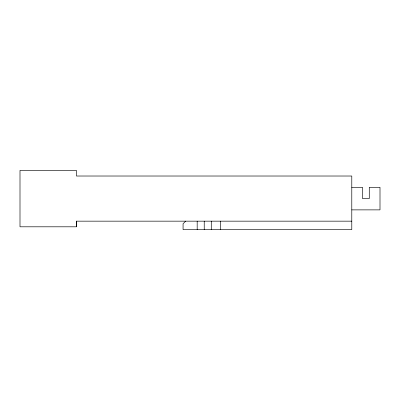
<?xml version="1.0" encoding="UTF-8"?>
<svg xmlns="http://www.w3.org/2000/svg" width="400" height="400" viewBox="0 0 400 400"><rect width="100%" height="100%" fill="white"/><g stroke="black" fill="none" stroke-linecap="round" stroke-linejoin="round"><path stroke-width="0.6" d="M185.665 221.16L183.07 223.755L183.07 229.625L351.785 229.625L351.785 176.02L76.425 176.02L76.425 170.375L20 170.375L20 226.805L76.425 226.805L76.425 221.16M351.785 187.305L362.51 187.305L362.51 198.59L369.28 198.59L369.28 187.305L380 187.305L380 209.875L351.785 209.875M351.785 221.16L76.315 221.16L76.425 226.805M220.455 221.16L220.455 229.625M211.285 221.16L211.285 229.625M204.23 221.16L204.23 229.625M197.18 221.16L197.18 229.625"/></g></svg>
